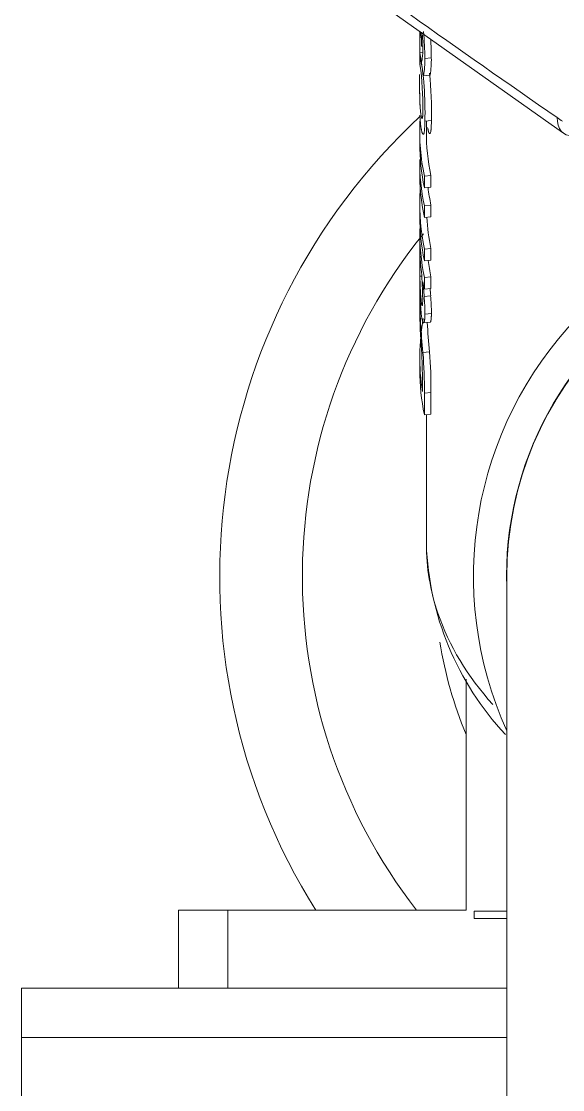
# Model space of a CAD drawing. Header units: millimetres. Extents: x 113490 to 142599, y -20467 to 115.
# Drawn here: x 128170.8 to 128203.5, y -7479 to -7414.4 of the extents above; entities that cross this region are included whole.
import ezdxf

# ---------------------------------------------------------------- set-up
doc = ezdxf.new("R2010")
doc.units = ezdxf.units.MM
doc.layers.add('DV1_0', color=7, linetype='Continuous')

msp = doc.modelspace()

# ---------------------------------------------------------------- linework, layer by layer
at = {"layer": 'DV1_0', "color": 7, "linetype": 'Continuous', "lineweight": 15}
for p, q in [((128185.747, -7408.558), (128203.503, -7421.115)), ((128194.861, -7415.004), (128194.861, -7415.174)), ((128195.016, -7415.079), (128194.885, -7415.083)), ((128194.861, -7415.755), (128194.861, -7416.495)), ((128194.868, -7415.36), (128195.033, -7415.357)), ((128195.048, -7415.9), (128194.975, -7415.895)), ((128194.965, -7416.882), (128194.965, -7416.845)), ((128195.49, -7417.654), (128195.094, -7417.692)), ((128194.861, -7418.728), (128194.861, -7419.468)), ((128195.261, -7420.425), (128195.261, -7421.057)), ((128194.861, -7421.057), (128194.861, -7421.772)), ((128194.861, -7422.849), (128194.861, -7423.57)), ((128195.541, -7423.721), (128195.145, -7423.762)), ((128195.541, -7423.721), (128195.541, -7424.436)), ((128195.145, -7423.762), (128195.145, -7424.478)), ((128194.937, -7424.962), (128194.871, -7424.96)), ((128195.541, -7424.436), (128195.145, -7424.478)), ((128194.861, -7425.467), (128194.861, -7426.182)), ((128195.541, -7425.513), (128195.145, -7425.555)), ((128195.145, -7425.555), (128195.145, -7426.27)), ((128195.541, -7425.513), (128195.541, -7426.228)), ((128195.541, -7426.228), (128195.145, -7426.27)), ((128194.861, -7427.186), (128194.861, -7429.114)), ((128195.541, -7428.131), (128195.145, -7428.172)), ((128195.145, -7428.172), (128195.145, -7428.887)), ((128195.541, -7428.131), (128195.541, -7428.846)), ((128195.541, -7428.846), (128195.145, -7428.887)), ((128194.982, -7429.807), (128194.877, -7429.809)), ((128195.541, -7429.85), (128195.145, -7429.891)), ((128195.145, -7429.891), (128195.145, -7430.607)), ((128195.541, -7429.85), (128195.541, -7430.565)), ((128195.541, -7430.565), (128195.145, -7430.607)), ((128194.861, -7431.03), (128194.861, -7431.814)), ((128195.523, -7430.997), (128195.127, -7431.037)), ((128195.096, -7432.64), (128195.491, -7432.603)), ((128195.454, -7434.397), (128195.057, -7434.431)), ((128194.861, -7434.736), (128194.861, -7435.488)), ((128195.024, -7436.213), (128195.024, -7436.786)), ((128195.145, -7436.891), (128195.145, -7438.193)), ((128195.541, -7436.85), (128195.541, -7438.152)), ((128195.541, -7438.152), (128195.145, -7438.193)), ((128195.261, -7438.181), (128195.261, -7446.009)), ((128200.131, -7447.97), (128200.131, -7507.97)), ((128197.661, -7454.191), (128197.661, -7468.17)), ((128180.261, -7472.87), (128180.261, -7468.17)), ((128180.261, -7468.17), (128183.261, -7468.17)), ((128197.661, -7468.17), (128183.261, -7468.17)), ((128198.161, -7468.67), (128198.161, -7468.22)), ((128198.161, -7468.22), (128200.131, -7468.22)), ((128198.161, -7468.67), (128200.131, -7468.67)), ((128200.131, -7472.87), (128170.76, -7472.87)), ((128170.76, -7475.87), (128170.76, -7472.87)), ((128200.131, -7475.87), (128170.76, -7475.87)), ((128170.76, -7588.867), (128170.76, -7475.87))]:
    msp.add_line(p, q, dxfattribs=at)
at = {"layer": 'DV1_0', "color": 7, "linetype": 'Continuous', "lineweight": 20}
for p, q in [((128195.044, -7416.272), (128194.873, -7416.276)), ((128195.563, -7416.6), (128195.167, -7416.644)), ((128195.567, -7420.391), (128195.171, -7420.435)), ((128194.884, -7426.954), (128194.863, -7426.954)), ((128195.567, -7432.062), (128195.171, -7432.106)), ((128195.541, -7436.85), (128195.145, -7436.891)), ((128183.261, -7472.87), (128183.261, -7468.17))]:
    msp.add_line(p, q, dxfattribs=at)
for centre, radius, start, end in [((128855.082, -6479.476), 1144.548, 234.192295, 235.278923), ((128207.69, -7413.703), 7.931, 235.24587, 238.17434), ((128220.761, -7447.97), 33, 141.0927, 217.74304)]:
    msp.add_arc(centre, radius, start, end, dxfattribs=at)
at = {"layer": 'DV1_0', "color": 7, "linetype": 'Continuous', "lineweight": 15}
for centre, radius, start, end in [((128179.997, -7416.065), 15.053, 0.20014, 3.22527), ((128178.228, -7416.657), 16.939, 0.0444, 5.53326), ((128178.541, -7416.611), 17.021, 0.03491, 3.83235), ((128174.577, -7419.82), 20.604, 358.29025, 9.90488), ((128220.233, -7418.23), 25.383, 176.13098, 177.21116), ((128190.48, -7416.076), 4.57, 352.82007, 0.80374), ((128189.765, -7416.73), 5.799, 350.83731, 1.28476), ((128177.665, -7419.506), 17.388, 358.97516, 8.2393), ((128194.492, -7416.623), 0.523, 334.89647, 357.3901), ((128189.555, -7416.776), 5.614, 350.60946, 1.34719), ((128220.233, -7418.23), 25.383, 178.60639, 182.48201), ((128174.494, -7419.818), 21.081, 358.44125, 6.19868), ((128220.761, -7447.97), 38, 132.89918, 212.1122), ((128220.761, -7447.97), 38, 132.89918, 212.1122), ((128203.386, -7423.581), 8.525, 179.95351, 181.61716), ((128148.825, -7423.272), 46.077, 357.90029, 359.02756), ((128220.761, -7447.97), 22.65, 0, 204.38153), ((128220.761, -7447.97), 20.65, 0, 181.81565), ((128220.761, -7447.97), 20.63, 0, 180), ((128357.145, -7428.25), 162.275, 180.03811, 180.55052), ((128590.592, -7428.698), 395.732, 180.0594, 180.1885), ((128169.966, -7431.525), 25.078, 0.77723, 4.51154), ((128213.663, -7430.266), 18.802, 179.18843, 185.39749), ((128209.796, -7429.886), 14.919, 179.70528, 185.2291), ((128170.884, -7432.493), 24.287, 3.43803, 5.52662), ((128171.064, -7432.455), 24.503, 3.41316, 4.41335), ((128232.73, -7430.581), 37.869, 180.44401, 185.8354), ((128183.245, -7432.062), 11.926, 359.78781, 4.92967), ((128183.557, -7432.017), 12.009, 359.78392, 4.87471), ((128228.437, -7431.592), 33.575, 180.35289, 184.57463), ((128233, -7430.583), 37.739, 183.08511, 185.80054), ((128162.842, -7436.149), 32.182, 359.88613, 3.34734), ((128165.556, -7436.721), 29.59, 359.66905, 4.43673), ((128165.741, -7436.676), 29.801, 359.66684, 4.38719), ((128213.006, -7445.397), 17.754, 181.98142, 223.10407), ((128220.761, -7447.97), 25, 189.14987, 202.48196)]:
    msp.add_arc(centre, radius, start, end, dxfattribs=at)
for centre, major_axis, start_param, end_param in [((128220.761, -7415.244), (-25.9, 0), 0.089543, 0.134034), ((128220.761, -7421.057), (25.9, 0), 3.10795, 3.289863), ((128220.761, -7421.057), (25.5, 0), 3.141593, 3.289863), ((128220.761, -7421.772), (25.9, 0), 3.141593, 3.289863), ((128220.761, -7422.849), (25.9, 0), 3.137068, 3.289863), ((128220.761, -7423.564), (-25.9, 0), 0.014035, 0.148271), ((128220.761, -7425.467), (25.9, 0), 3.113933, 3.289863), ((128220.761, -7422.849), (25.5, 0), 3.230739, 3.289863), ((128220.761, -7426.182), (25.9, 0), 3.141593, 3.289863), ((128220.761, -7425.467), (25.5, 0), 3.185323, 3.289863), ((128220.761, -7427.186), (25.9, 0), 3.128933, 3.289863), ((128220.761, -7427.901), (-25.9, 0), 0.024967, 0.090305), ((128220.761, -7427.186), (25.5, 0), 3.234769, 3.289863), ((128220.761, -7427.901), (-25.9, 0), 0.123356, 0.148271), ((128220.761, -7434.736), (25.9, 0), 3.012239, 3.253762), ((128220.761, -7435.488), (25.9, 0), 3.141593, 3.289863)]:
    msp.add_ellipse(centre, major_axis=major_axis, ratio=0.707107, start_param=start_param, end_param=end_param, dxfattribs=at)
for points, knots in [([(128194.885, -7415.083), (128194.884, -7415.121), (128194.882, -7415.189), (128194.879, -7415.255), (128194.877, -7415.301), (128194.875, -7415.324), (128194.873, -7415.342), (128194.872, -7415.351), (128194.871, -7415.357), (128194.87, -7415.36), (128194.869, -7415.361), (128194.869, -7415.361), (128194.868, -7415.36), (128194.868, -7415.359), (128194.867, -7415.358), (128194.867, -7415.357), (128194.867, -7415.356), (128194.867, -7415.355), (128194.867, -7415.353), (128194.866, -7415.353), (128194.866, -7415.352), (128194.866, -7415.351), (128194.866, -7415.349), (128194.866, -7415.348), (128194.866, -7415.347), (128194.866, -7415.346), (128194.866, -7415.345), (128194.865, -7415.344), (128194.865, -7415.342), (128194.865, -7415.341), (128194.865, -7415.339), (128194.865, -7415.338), (128194.865, -7415.336), (128194.865, -7415.334), (128194.865, -7415.331), (128194.864, -7415.327), (128194.864, -7415.323), (128194.864, -7415.318), (128194.863, -7415.309), (128194.863, -7415.301), (128194.863, -7415.289), (128194.862, -7415.275), (128194.862, -7415.251), (128194.862, -7415.228), (128194.861, -7415.198), (128194.861, -7415.179), (128194.861, -7415.166)], [0, 0, 0, 0, 0.0833333, 0.1666667, 0.2083333, 0.2708333, 0.2916667, 0.3333333, 0.3541667, 0.3854167, 0.3958333, 0.4166667, 0.4270833, 0.4427083, 0.4479167, 0.4583333, 0.4635417, 0.4713542, 0.4739583, 0.4791667, 0.4817708, 0.4869792, 0.4895833, 0.4947917, 0.4973958, 0.5026042, 0.5052083, 0.5104167, 0.5130208, 0.5182292, 0.5208333, 0.5260417, 0.5286458, 0.5364583, 0.5416667, 0.5520833, 0.5572917, 0.5729167, 0.5833333, 0.6041667, 0.6145833, 0.6458333, 0.6666667, 0.7083333, 0.7291667, 0.7656243, 0.7656243, 0.7656243, 0.7656243]), ([(128194.975, -7415.895), (128194.975, -7415.799), (128194.974, -7415.647), (128194.97, -7415.503), (128194.966, -7415.409), (128194.963, -7415.352), (128194.958, -7415.289), (128194.954, -7415.246), (128194.949, -7415.2), (128194.944, -7415.169), (128194.938, -7415.142), (128194.934, -7415.128), (128194.93, -7415.118), (128194.928, -7415.112), (128194.924, -7415.108), (128194.922, -7415.106), (128194.92, -7415.105), (128194.919, -7415.105), (128194.917, -7415.105), (128194.916, -7415.106), (128194.914, -7415.107), (128194.913, -7415.108), (128194.912, -7415.109), (128194.911, -7415.11), (128194.91, -7415.111), (128194.909, -7415.112), (128194.909, -7415.114), (128194.908, -7415.115), (128194.907, -7415.117), (128194.906, -7415.119), (128194.904, -7415.123), (128194.903, -7415.127), (128194.901, -7415.133), (128194.9, -7415.138), (128194.898, -7415.146), (128194.896, -7415.154), (128194.893, -7415.169), (128194.89, -7415.184), (128194.886, -7415.209), (128194.883, -7415.237), (128194.877, -7415.287), (128194.873, -7415.337), (128194.869, -7415.409), (128194.866, -7415.474), (128194.863, -7415.564), (128194.862, -7415.642), (128194.861, -7415.771), (128194.862, -7415.961), (128194.868, -7416.155), (128194.873, -7416.276)], [0, 0, 0, 0, 0.083333, 0.145833, 0.166667, 0.208333, 0.229167, 0.270833, 0.291667, 0.333333, 0.354167, 0.385417, 0.395833, 0.416667, 0.427083, 0.442708, 0.447917, 0.458333, 0.463542, 0.473958, 0.479167, 0.486979, 0.489583, 0.494792, 0.497396, 0.502604, 0.505208, 0.510417, 0.513021, 0.520833, 0.526042, 0.536458, 0.541667, 0.552083, 0.557292, 0.572917, 0.583333, 0.604167, 0.614583, 0.645833, 0.666667, 0.708333, 0.729167, 0.770833, 0.791667, 0.833333, 0.854167, 0.916667, 1, 1, 1, 1]), ([(128194.882, -7416.058), (128194.882, -7416.058), (128194.882, -7416.059), (128194.881, -7416.061), (128194.881, -7416.063), (128194.88, -7416.065), (128194.88, -7416.066), (128194.88, -7416.068), (128194.879, -7416.07), (128194.879, -7416.072), (128194.879, -7416.073), (128194.878, -7416.076), (128194.878, -7416.079), (128194.877, -7416.083), (128194.876, -7416.087), (128194.876, -7416.093), (128194.875, -7416.098), (128194.874, -7416.106), (128194.873, -7416.114), (128194.872, -7416.128), (128194.871, -7416.141), (128194.87, -7416.164), (128194.868, -7416.188), (128194.866, -7416.23), (128194.864, -7416.273), (128194.863, -7416.332), (128194.862, -7416.385), (128194.861, -7416.457), (128194.861, -7416.519), (128194.862, -7416.621), (128194.864, -7416.77), (128194.869, -7416.921), (128194.873, -7417.014)], [0.466721, 0.466721, 0.466721, 0.466721, 0.4739583, 0.4791667, 0.4869792, 0.4895833, 0.4947917, 0.4973958, 0.5026042, 0.5052083, 0.5104167, 0.5130208, 0.5208333, 0.5260417, 0.5364583, 0.5416667, 0.5520833, 0.5572917, 0.5729167, 0.5833333, 0.6041667, 0.6145833, 0.6458333, 0.6666667, 0.7083333, 0.7291667, 0.7708333, 0.7916667, 0.8333333, 0.8541667, 0.9166667, 1, 1, 1, 1]), ([(128195.05, -7419.817), (128195.05, -7419.878), (128195.049, -7419.975), (128195.045, -7420.065), (128195.042, -7420.122), (128195.039, -7420.156), (128195.035, -7420.193), (128195.031, -7420.217), (128195.026, -7420.242), (128195.021, -7420.257), (128195.015, -7420.269), (128195.011, -7420.274), (128195.007, -7420.277), (128195.004, -7420.277), (128195.001, -7420.277), (128194.998, -7420.275), (128194.994, -7420.272), (128194.992, -7420.269), (128194.99, -7420.266), (128194.989, -7420.264), (128194.988, -7420.262), (128194.987, -7420.26), (128194.986, -7420.258), (128194.985, -7420.257), (128194.984, -7420.255), (128194.983, -7420.253), (128194.982, -7420.25), (128194.981, -7420.247), (128194.978, -7420.242), (128194.976, -7420.235), (128194.972, -7420.224), (128194.969, -7420.212), (128194.965, -7420.197), (128194.961, -7420.183), (128194.956, -7420.161), (128194.951, -7420.136), (128194.943, -7420.095), (128194.936, -7420.053), (128194.926, -7419.983), (128194.916, -7419.903), (128194.901, -7419.765), (128194.887, -7419.588), (128194.877, -7419.419), (128194.873, -7419.329)], [0, 0, 0, 0, 0.083333, 0.145833, 0.166667, 0.208333, 0.229167, 0.270833, 0.291667, 0.333333, 0.354167, 0.385417, 0.395833, 0.416667, 0.427083, 0.447917, 0.458333, 0.473958, 0.479167, 0.486979, 0.489583, 0.494792, 0.497396, 0.502604, 0.505208, 0.510417, 0.513021, 0.520833, 0.526042, 0.541667, 0.552083, 0.572917, 0.583333, 0.604167, 0.614583, 0.645833, 0.666667, 0.708333, 0.729167, 0.791667, 0.833333, 0.916667, 1, 1, 1, 1]), ([(128195.171, -7420.435), (128195.171, -7420.533), (128195.169, -7420.689), (128195.162, -7420.836), (128195.156, -7420.932), (128195.15, -7420.989), (128195.142, -7421.052), (128195.135, -7421.096), (128195.126, -7421.142), (128195.117, -7421.172), (128195.107, -7421.198), (128195.1, -7421.211), (128195.092, -7421.221), (128195.087, -7421.225), (128195.081, -7421.229), (128195.077, -7421.23), (128195.073, -7421.23), (128195.07, -7421.23), (128195.066, -7421.229), (128195.064, -7421.228), (128195.06, -7421.226), (128195.058, -7421.225), (128195.056, -7421.223), (128195.055, -7421.222), (128195.053, -7421.22), (128195.051, -7421.219), (128195.05, -7421.217), (128195.048, -7421.215), (128195.046, -7421.213), (128195.044, -7421.21), (128195.04, -7421.206), (128195.037, -7421.201), (128195.034, -7421.195), (128195.031, -7421.19), (128195.026, -7421.181), (128195.022, -7421.172), (128195.015, -7421.156), (128195.009, -7421.141), (128195.001, -7421.115), (128194.992, -7421.086), (128194.979, -7421.036), (128194.968, -7420.985), (128194.954, -7420.914), (128194.943, -7420.85), (128194.93, -7420.761), (128194.92, -7420.684), (128194.906, -7420.558), (128194.89, -7420.373), (128194.878, -7420.184), (128194.873, -7420.067)], [0, 0, 0, 0, 0.083333, 0.145833, 0.166667, 0.208333, 0.229167, 0.270833, 0.291667, 0.333333, 0.354167, 0.385417, 0.395833, 0.416667, 0.427083, 0.442708, 0.447917, 0.458333, 0.463542, 0.473958, 0.479167, 0.486979, 0.489583, 0.494792, 0.497396, 0.502604, 0.505208, 0.510417, 0.513021, 0.520833, 0.526042, 0.536458, 0.541667, 0.552083, 0.557292, 0.572917, 0.583333, 0.604167, 0.614583, 0.645833, 0.666667, 0.708333, 0.729167, 0.770833, 0.791667, 0.833333, 0.854167, 0.916667, 1, 1, 1, 1]), ([(128195.567, -7420.391), (128195.567, -7420.489), (128195.564, -7420.646), (128195.558, -7420.793), (128195.551, -7420.889), (128195.546, -7420.947), (128195.538, -7421.011), (128195.531, -7421.055), (128195.522, -7421.102), (128195.513, -7421.132), (128195.503, -7421.159), (128195.496, -7421.173), (128195.488, -7421.183), (128195.483, -7421.188), (128195.477, -7421.192), (128195.473, -7421.193), (128195.469, -7421.194), (128195.467, -7421.194), (128195.463, -7421.194), (128195.46, -7421.193), (128195.457, -7421.191), (128195.455, -7421.19), (128195.453, -7421.189), (128195.452, -7421.188), (128195.45, -7421.186), (128195.448, -7421.185), (128195.447, -7421.183), (128195.445, -7421.182), (128195.443, -7421.179), (128195.441, -7421.177), (128195.438, -7421.172), (128195.435, -7421.168), (128195.431, -7421.162), (128195.428, -7421.157), (128195.424, -7421.149), (128195.419, -7421.14), (128195.413, -7421.125), (128195.407, -7421.111), (128195.398, -7421.086), (128195.39, -7421.058), (128195.377, -7421.009), (128195.366, -7420.96), (128195.352, -7420.891), (128195.345, -7420.845), (128195.34, -7420.813)], [0, 0, 0, 0, 0.0833333, 0.1458333, 0.1666667, 0.2083333, 0.2291667, 0.2708333, 0.2916667, 0.3333333, 0.3541667, 0.3854167, 0.3958333, 0.4166667, 0.4270833, 0.4427083, 0.4479167, 0.4583333, 0.4635417, 0.4739583, 0.4791667, 0.4869792, 0.4895833, 0.4947917, 0.4973958, 0.5026042, 0.5052083, 0.5104167, 0.5130208, 0.5208333, 0.5260417, 0.5364583, 0.5416667, 0.5520833, 0.5572917, 0.5729167, 0.5833333, 0.6041667, 0.6145833, 0.6458333, 0.6666667, 0.7083333, 0.7291667, 0.7694442, 0.7694442, 0.7694442, 0.7694442]), ([(128195.042, -7431.185), (128195.042, -7431.229), (128195.042, -7431.31), (128195.039, -7431.393), (128195.037, -7431.456), (128195.034, -7431.492), (128195.031, -7431.523), (128195.029, -7431.54), (128195.026, -7431.559), (128195.024, -7431.572), (128195.021, -7431.583), (128195.019, -7431.589), (128195.017, -7431.593), (128195.015, -7431.595), (128195.014, -7431.596), (128195.014, -7431.597), (128195.013, -7431.597), (128195.013, -7431.598), (128195.012, -7431.598), (128195.012, -7431.598), (128195.011, -7431.599), (128195.011, -7431.599), (128195.01, -7431.599), (128195.01, -7431.599), (128195.009, -7431.599), (128195.007, -7431.599), (128195.005, -7431.598), (128195.004, -7431.596), (128195.002, -7431.593), (128195, -7431.59), (128194.997, -7431.585), (128194.994, -7431.578), (128194.99, -7431.565), (128194.986, -7431.551), (128194.98, -7431.525), (128194.973, -7431.495), (128194.963, -7431.439), (128194.952, -7431.363), (128194.943, -7431.287), (128194.939, -7431.246)], [0, 0, 0, 0, 0.083333, 0.166667, 0.208333, 0.270833, 0.291667, 0.333333, 0.354167, 0.395833, 0.416667, 0.447917, 0.458333, 0.473958, 0.479167, 0.486979, 0.489583, 0.494792, 0.497396, 0.502604, 0.505208, 0.510417, 0.513021, 0.520833, 0.526042, 0.541667, 0.552083, 0.572917, 0.583333, 0.604167, 0.614583, 0.645833, 0.666667, 0.708333, 0.729167, 0.791667, 0.833333, 0.916667, 1, 1, 1, 1]), ([(128195.094, -7432.64), (128195.09, -7432.64), (128195.082, -7432.636), (128195.072, -7432.624), (128195.063, -7432.608), (128195.057, -7432.595), (128195.05, -7432.58), (128195.046, -7432.569), (128195.041, -7432.556), (128195.038, -7432.546), (128195.034, -7432.536), (128195.032, -7432.529), (128195.029, -7432.519), (128195.027, -7432.512), (128195.025, -7432.503), (128195.023, -7432.497), (128195.021, -7432.491), (128195.021, -7432.488), (128195.02, -7432.485), (128195.019, -7432.483), (128195.019, -7432.48), (128195.018, -7432.478), (128195.017, -7432.475), (128195.017, -7432.473), (128195.016, -7432.47), (128195.015, -7432.466), (128195.013, -7432.46), (128195.012, -7432.453), (128195.009, -7432.443), (128195.007, -7432.433), (128195.004, -7432.421), (128195.002, -7432.411), (128194.999, -7432.395), (128194.996, -7432.379), (128194.991, -7432.355), (128194.987, -7432.332), (128194.98, -7432.296), (128194.974, -7432.259), (128194.965, -7432.199), (128194.955, -7432.129), (128194.948, -7432.067), (128194.944, -7432.035)], [0, 0, 0, 0, 0.083333, 0.166667, 0.208333, 0.270833, 0.291667, 0.333333, 0.354167, 0.385417, 0.395833, 0.416667, 0.427083, 0.447917, 0.458333, 0.473958, 0.479167, 0.486979, 0.489583, 0.494792, 0.497396, 0.502604, 0.505208, 0.510417, 0.513021, 0.520833, 0.526042, 0.541667, 0.552083, 0.572917, 0.583333, 0.604167, 0.614583, 0.645833, 0.666667, 0.708333, 0.729167, 0.791667, 0.833333, 0.916667, 1, 1, 1, 1]), ([(128195.171, -7432.106), (128195.171, -7432.135), (128195.171, -7432.191), (128195.169, -7432.255), (128195.167, -7432.309), (128195.166, -7432.342), (128195.164, -7432.374), (128195.162, -7432.394), (128195.16, -7432.416), (128195.159, -7432.431), (128195.158, -7432.444), (128195.157, -7432.453), (128195.155, -7432.464), (128195.154, -7432.473), (128195.153, -7432.482), (128195.152, -7432.488), (128195.152, -7432.493), (128195.151, -7432.496), (128195.151, -7432.499), (128195.15, -7432.501), (128195.15, -7432.504), (128195.15, -7432.505), (128195.149, -7432.508), (128195.149, -7432.51), (128195.149, -7432.512), (128195.148, -7432.515), (128195.147, -7432.52), (128195.146, -7432.526), (128195.145, -7432.533), (128195.144, -7432.54), (128195.142, -7432.548), (128195.141, -7432.554), (128195.139, -7432.563), (128195.137, -7432.571), (128195.133, -7432.583), (128195.13, -7432.593), (128195.126, -7432.605), (128195.121, -7432.616), (128195.114, -7432.629), (128195.105, -7432.638), (128195.097, -7432.641), (128195.094, -7432.64)], [0, 0, 0, 0, 0.083333, 0.166667, 0.208333, 0.270833, 0.291667, 0.333333, 0.354167, 0.385417, 0.395833, 0.416667, 0.427083, 0.447917, 0.458333, 0.473958, 0.479167, 0.486979, 0.489583, 0.494792, 0.497396, 0.502604, 0.505208, 0.510417, 0.513021, 0.520833, 0.526042, 0.541667, 0.552083, 0.572917, 0.583333, 0.604167, 0.614583, 0.645833, 0.666667, 0.708333, 0.729167, 0.791667, 0.833333, 0.916667, 1, 1, 1, 1]), ([(128195.567, -7432.062), (128195.567, -7432.091), (128195.566, -7432.147), (128195.565, -7432.211), (128195.563, -7432.265), (128195.561, -7432.299), (128195.559, -7432.331), (128195.557, -7432.351), (128195.556, -7432.374), (128195.554, -7432.388), (128195.553, -7432.402), (128195.552, -7432.411), (128195.551, -7432.422), (128195.55, -7432.43), (128195.549, -7432.439), (128195.548, -7432.446), (128195.547, -7432.451), (128195.547, -7432.454), (128195.546, -7432.457), (128195.546, -7432.459), (128195.546, -7432.461), (128195.545, -7432.463), (128195.545, -7432.466), (128195.545, -7432.468), (128195.544, -7432.47), (128195.544, -7432.473), (128195.543, -7432.478), (128195.542, -7432.484), (128195.541, -7432.492), (128195.539, -7432.498), (128195.538, -7432.506), (128195.536, -7432.513), (128195.534, -7432.522), (128195.532, -7432.53), (128195.529, -7432.542), (128195.526, -7432.552), (128195.522, -7432.565), (128195.517, -7432.576), (128195.51, -7432.59), (128195.501, -7432.6), (128195.494, -7432.603), (128195.49, -7432.603)], [0, 0, 0, 0, 0.083333, 0.166667, 0.208333, 0.270833, 0.291667, 0.333333, 0.354167, 0.385417, 0.395833, 0.416667, 0.427083, 0.447917, 0.458333, 0.473958, 0.479167, 0.486979, 0.489583, 0.494792, 0.497396, 0.502604, 0.505208, 0.510417, 0.513021, 0.520833, 0.526042, 0.541667, 0.552083, 0.572917, 0.583333, 0.604167, 0.614583, 0.645833, 0.666667, 0.708333, 0.729167, 0.791667, 0.833333, 0.916667, 1, 1, 1, 1])]:
    msp.add_open_spline(points, degree=3, knots=knots, dxfattribs=at)
msp.add_open_spline([(128204.101, -7421.333), (128203.537, -7421.336), (128203.177, -7420.906), (128203.169, -7420.219)], degree=3, dxfattribs=at)
at = {"layer": 'DV1_0', "color": 7, "linetype": 'Continuous', "lineweight": 20}
msp.add_open_spline([(128199.29, -7455.73), (128197.758, -7454.034), (128195.828, -7450.844), (128195.262, -7447.42), (128195.262, -7446.008)], degree=3, knots=[0.1555805, 0.1555805, 0.1555805, 0.1555805, 0.4340462, 0.6293622, 0.6293622, 0.6293622, 0.6293622], dxfattribs=at)

doc.saveas('drawing.dxf')
